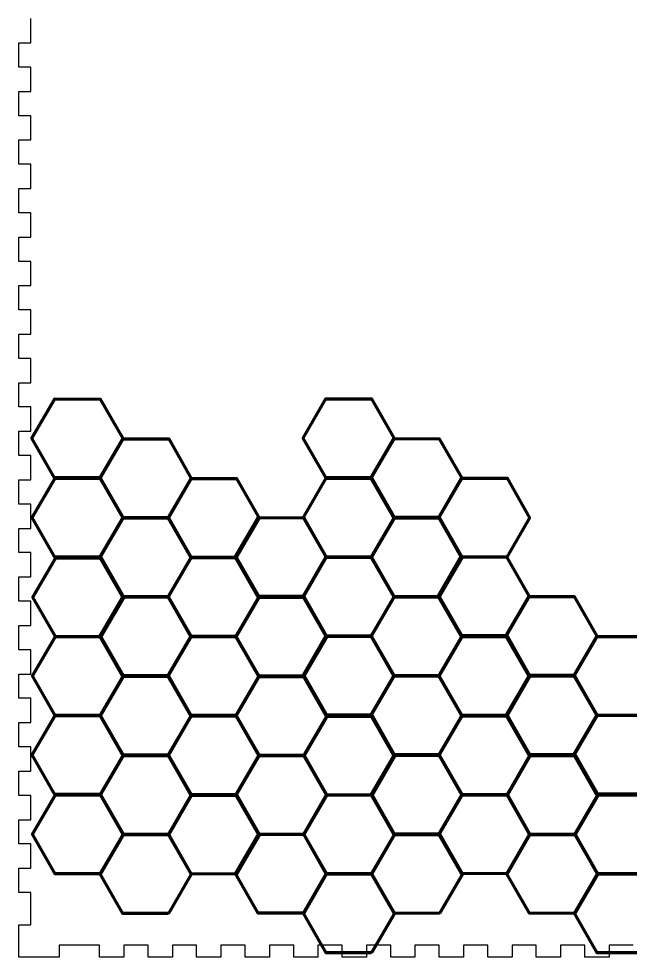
# Model space of a CAD drawing. Header units: inches. Extents: x 4 to 314, y -412 to -2.
# Drawn here: x 4.5 to 155.7, y -412.4 to -180.5 of the extents above; entities that cross this region are included whole.
import ezdxf

# ---------------------------------------------------------------- set-up
doc = ezdxf.new("R2010")
doc.units = ezdxf.units.IN
doc.header["$MEASUREMENT"] = 0
doc.layers.add('Calque 1', color=7, linetype='Continuous')

# ---------------------------------------------------------------- blocks, each defined once
blk = doc.blocks.new('block 2')
at = {"layer": 'Calque 1', "color": 18, "lineweight": 30, "true_color": 0x010101}
blk.add_lwpolyline([(156.5, -409.43), (150.5, -409.43), (150.5, -412.43), (144.5, -412.43), (144.5, -409.43), (138.5, -409.43), (138.5, -412.43), (132.5, -412.43), (132.5, -409.43), (126.5, -409.43), (126.5, -412.43), (120.5, -412.43), (120.5, -409.43), (114.5, -409.43), (114.5, -412.43), (108.5, -412.43), (108.5, -409.43), (102.5, -409.43), (102.5, -412.43), (96.5, -412.43), (96.5, -409.43), (90.5, -409.43), (90.5, -412.43), (84.5, -412.43), (84.5, -409.43), (78.5, -409.43), (78.5, -412.43), (72.5, -412.43), (72.5, -409.43), (66.5, -409.43), (66.5, -412.43), (60.5, -412.43), (60.5, -409.43), (54.5, -409.43), (54.5, -412.43), (48.5, -412.43), (48.5, -409.43), (42.5, -409.43), (42.5, -412.43), (36.5, -412.43), (36.5, -409.43), (30.5, -409.43), (30.5, -412.43), (24.5, -412.43), (24.5, -409.43), (14.5, -409.43), (14.5, -412.43), (4.5, -412.43), (4.5, -404.43), (7.5, -404.43), (7.5, -396.43), (4.5, -396.43), (4.5, -390.43), (7.5, -390.43), (7.5, -384.43), (4.5, -384.43), (4.5, -378.43), (7.5, -378.43), (7.5, -372.43), (4.5, -372.43), (4.5, -366.43), (7.5, -366.43), (7.5, -360.43), (4.5, -360.43), (4.5, -354.43), (7.5, -354.43), (7.5, -348.43), (4.5, -348.43), (4.5, -342.43), (7.5, -342.43), (7.5, -336.43), (4.5, -336.43), (4.5, -330.43), (7.5, -330.43), (7.5, -324.43), (4.5, -324.43), (4.5, -318.43), (7.5, -318.43), (7.5, -312.43), (4.5, -312.43), (4.5, -306.43), (7.5, -306.43), (7.5, -300.43), (4.5, -300.43), (4.5, -294.43), (7.5, -294.43), (7.5, -288.43), (4.5, -288.43), (4.5, -282.43), (7.5, -282.43), (7.5, -276.43), (4.5, -276.43), (4.5, -270.43), (7.5, -270.43), (7.5, -264.43), (4.5, -264.43), (4.5, -258.43), (7.5, -258.43), (7.5, -252.43), (4.5, -252.43), (4.5, -246.43), (7.5, -246.43), (7.5, -240.43), (4.5, -240.43), (4.5, -234.43), (7.5, -234.43), (7.5, -228.43), (4.5, -228.43), (4.5, -222.43), (7.5, -222.43), (7.5, -216.43), (4.5, -216.43), (4.5, -210.43), (7.5, -210.43), (7.5, -204.43), (4.5, -204.43), (4.5, -198.43), (7.5, -198.43), (7.5, -192.43), (4.5, -192.43), (4.5, -186.43), (7.5, -186.43), (7.5, -180.43)], dxfattribs=at)

msp = doc.modelspace()

# ---------------------------------------------------------------- linework, layer by layer
at = {"layer": 'Calque 1', "color": 18, "lineweight": 100, "true_color": 0x010101}
for points in [[(24.59, -293.94), (13.34, -293.9), (7.76, -284.14), (13.42, -274.42), (24.67, -274.46), (30.26, -284.22), (24.59, -293.94)], [(91.66, -293.93), (80.41, -293.89), (74.82, -284.12), (80.48, -274.4), (91.74, -274.44), (97.32, -284.2), (91.66, -293.93)], [(41.51, -303.82), (30.26, -303.78), (24.67, -294.02), (30.33, -284.3), (41.58, -284.34), (47.17, -294.1), (41.51, -303.82)], [(108.43, -303.74), (97.18, -303.7), (91.59, -293.94), (97.25, -284.21), (108.5, -284.26), (114.09, -294.02), (108.43, -303.74)], [(24.67, -313.56), (13.42, -313.52), (7.83, -303.76), (13.49, -294.04), (24.74, -294.08), (30.33, -303.84), (24.67, -313.56)], [(58.27, -313.61), (47.02, -313.56), (41.43, -303.8), (47.1, -294.08), (58.35, -294.12), (63.94, -303.88), (58.27, -313.61)], [(91.74, -313.55), (80.49, -313.5), (74.9, -303.74), (80.56, -294.02), (91.81, -294.06), (97.4, -303.82), (91.74, -313.55)], [(125.2, -313.52), (113.95, -313.48), (108.36, -303.72), (114.02, -293.99), (125.27, -294.04), (130.86, -303.8), (125.2, -313.52)], [(41.43, -323.34), (30.18, -323.3), (24.59, -313.54), (30.26, -303.82), (41.51, -303.86), (47.1, -313.62), (41.43, -323.34)], [(74.9, -323.29), (63.65, -323.24), (58.06, -313.48), (63.72, -303.76), (74.97, -303.8), (80.56, -313.56), (74.9, -323.29)], [(108.5, -323.33), (97.25, -323.29), (91.66, -313.52), (97.32, -303.8), (108.57, -303.84), (114.16, -313.61), (108.5, -323.33)], [(24.81, -333.23), (13.56, -333.18), (7.97, -323.42), (13.63, -313.7), (24.88, -313.74), (30.47, -323.5), (24.81, -333.23)], [(58.27, -333.17), (47.02, -333.13), (41.43, -323.36), (47.1, -313.64), (58.35, -313.68), (63.94, -323.45), (58.27, -333.17)], [(91.66, -333.07), (80.41, -333.02), (74.82, -323.26), (80.48, -313.54), (91.74, -313.58), (97.32, -323.34), (91.66, -333.07)], [(125.05, -332.98), (113.8, -332.94), (108.21, -323.18), (113.87, -313.45), (125.12, -313.5), (130.71, -323.26), (125.05, -332.98)], [(41.43, -342.91), (30.18, -342.86), (24.59, -333.1), (30.26, -323.38), (41.51, -323.42), (47.1, -333.18), (41.43, -342.91)], [(75.04, -342.95), (63.79, -342.91), (58.2, -333.14), (63.86, -323.42), (75.11, -323.46), (80.7, -333.23), (75.04, -342.95)], [(108.5, -342.89), (97.25, -342.85), (91.66, -333.08), (97.32, -323.36), (108.57, -323.4), (114.16, -333.17), (108.5, -342.89)], [(141.82, -342.76), (130.57, -342.72), (124.98, -332.96), (130.64, -323.24), (141.89, -323.28), (147.48, -333.04), (141.82, -342.76)], [(24.74, -352.71), (13.49, -352.67), (7.9, -342.91), (13.56, -333.18), (24.81, -333.22), (30.4, -342.99), (24.74, -352.71)], [(58.2, -352.69), (46.95, -352.64), (41.36, -342.88), (47.02, -333.16), (58.27, -333.2), (63.86, -342.96), (58.2, -352.69)], [(91.66, -352.63), (80.41, -352.59), (74.82, -342.82), (80.48, -333.1), (91.74, -333.14), (97.32, -342.91), (91.66, -352.63)], [(125.27, -352.67), (114.02, -352.63), (108.43, -342.86), (114.09, -333.14), (125.34, -333.18), (130.93, -342.95), (125.27, -352.67)], [(158.73, -352.65), (147.48, -352.6), (141.89, -342.84), (147.55, -333.12), (158.8, -333.16), (164.39, -342.92), (158.73, -352.65)], [(41.51, -362.49), (30.26, -362.45), (24.67, -352.69), (30.33, -342.96), (41.58, -343.01), (47.17, -352.77), (41.51, -362.49)], [(75.11, -362.57), (63.86, -362.53), (58.27, -352.76), (63.94, -343.04), (75.19, -343.08), (80.78, -352.85), (75.11, -362.57)], [(108.43, -362.41), (97.18, -362.37), (91.59, -352.6), (97.25, -342.88), (108.5, -342.92), (114.09, -352.69), (108.43, -362.41)], [(141.89, -362.38), (130.64, -362.34), (125.05, -352.58), (130.71, -342.85), (141.96, -342.9), (147.55, -352.66), (141.89, -362.38)], [(24.67, -372.23), (13.42, -372.19), (7.83, -362.43), (13.49, -352.7), (24.74, -352.75), (30.33, -362.51), (24.67, -372.23)], [(58.27, -372.31), (47.02, -372.26), (41.43, -362.5), (47.1, -352.78), (58.35, -352.82), (63.94, -362.58), (58.27, -372.31)], [(91.88, -372.35), (80.63, -372.31), (75.04, -362.54), (80.7, -352.82), (91.95, -352.86), (97.54, -362.63), (91.88, -372.35)], [(125.34, -372.29), (114.09, -372.25), (108.5, -362.48), (114.16, -352.76), (125.41, -352.8), (131, -362.57), (125.34, -372.29)], [(158.66, -372.16), (147.41, -372.12), (141.82, -362.36), (147.48, -352.64), (158.73, -352.68), (164.32, -362.44), (158.66, -372.16)], [(41.58, -382.11), (30.33, -382.07), (24.74, -372.31), (30.4, -362.58), (41.65, -362.63), (47.24, -372.39), (41.58, -382.11)], [(75.04, -382.09), (63.79, -382.05), (58.2, -372.28), (63.86, -362.56), (75.11, -362.6), (80.7, -372.36), (75.04, -382.09)], [(108.5, -382.03), (97.25, -381.99), (91.66, -372.22), (97.32, -362.5), (108.57, -362.54), (114.16, -372.31), (108.5, -382.03)], [(142.11, -382.07), (130.86, -382.03), (125.27, -372.26), (130.93, -362.54), (142.18, -362.58), (147.77, -372.35), (142.11, -382.07)], [(24.74, -391.85), (13.49, -391.81), (7.9, -382.05), (13.56, -372.32), (24.81, -372.36), (30.4, -382.13), (24.74, -391.85)], [(58.35, -391.89), (47.1, -391.85), (41.51, -382.09), (47.17, -372.36), (58.42, -372.41), (64.01, -382.17), (58.35, -391.89)], [(91.81, -391.84), (80.56, -391.79), (74.97, -382.03), (80.63, -372.31), (91.88, -372.35), (97.47, -382.11), (91.81, -391.84)], [(125.27, -391.81), (114.02, -391.77), (108.43, -382), (114.09, -372.28), (125.34, -372.32), (130.93, -382.09), (125.27, -391.81)], [(158.88, -391.85), (147.62, -391.81), (142.04, -382.05), (147.7, -372.32), (158.95, -372.36), (164.54, -382.13), (158.88, -391.85)], [(41.51, -401.63), (30.26, -401.59), (24.67, -391.83), (30.33, -382.1), (41.58, -382.14), (47.17, -391.91), (41.51, -401.63)], [(74.97, -401.57), (63.72, -401.53), (58.13, -391.77), (63.79, -382.04), (75.04, -382.09), (80.63, -391.85), (74.97, -401.57)], [(108.57, -401.62), (97.32, -401.57), (91.73, -391.81), (97.4, -382.09), (108.65, -382.13), (114.24, -391.89), (108.57, -401.62)], [(142.04, -401.59), (130.79, -401.55), (125.2, -391.78), (130.86, -382.06), (142.11, -382.1), (147.7, -391.87), (142.04, -401.59)], [(91.74, -411.35), (80.49, -411.31), (74.9, -401.55), (80.56, -391.83), (91.81, -391.87), (97.4, -401.63), (91.74, -411.35)], [(158.8, -411.37), (147.55, -411.33), (141.96, -401.56), (147.62, -391.84), (158.88, -391.88), (164.46, -401.65), (158.8, -411.37)]]:
    msp.add_lwpolyline(points, dxfattribs=at)

# ---------------------------------------------------------------- block references
at = {"layer": 'Calque 1'}
msp.add_blockref('block 2', (0, 0), dxfattribs=at)

doc.saveas('drawing.dxf')
